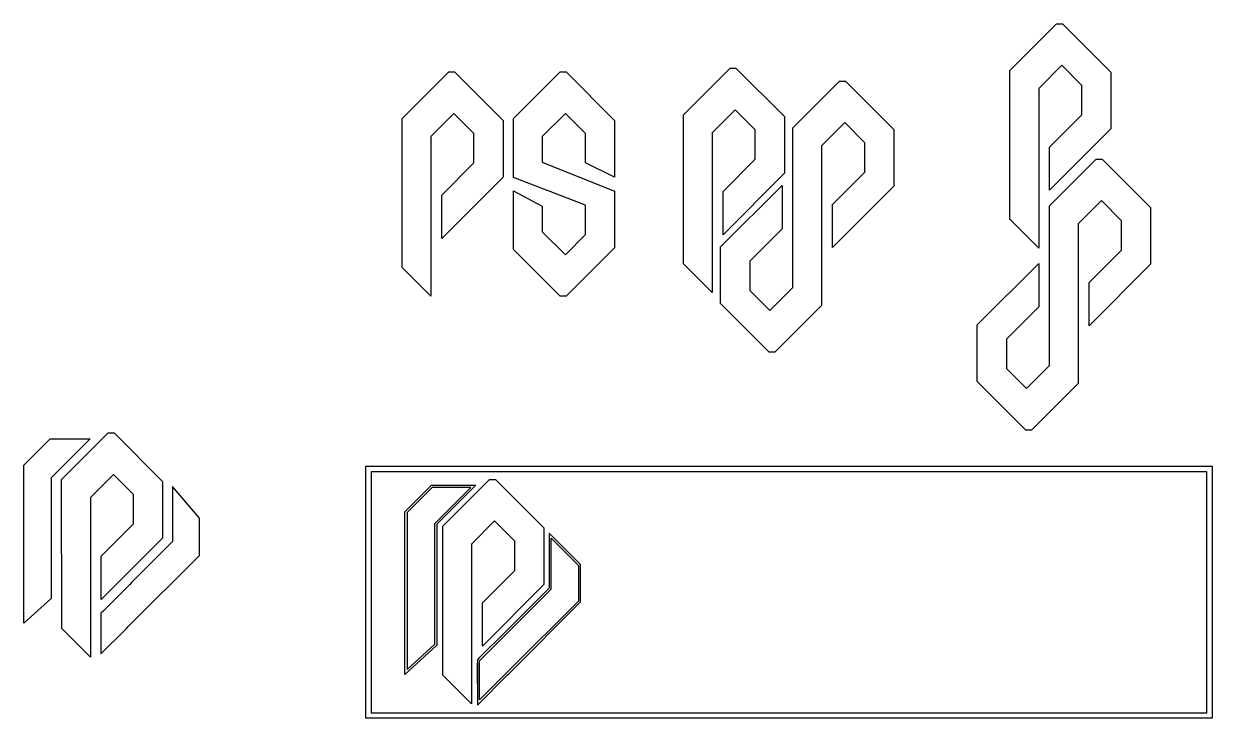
# Model space of a CAD drawing. Extents: x 60 to 466, y 112 to 349.
import ezdxf

# ---------------------------------------------------------------- set-up
doc = ezdxf.new("R2010")
doc.units = 0
for name, color, linetype in [('p', 7, 'CONTINUOUS'), ('sides', 7, 'CONTINUOUS'), ('source_file', 7, 'CONTINUOUS')]:
    doc.layers.add(name, color=color, linetype=linetype)

msp = doc.modelspace()

# ---------------------------------------------------------------- linework, layer by layer
at = {"layer": 'p', "color": 7}
msp.add_lwpolyline([(107.375608, 193.013187), (107.375608, 173.661915), (86.408967, 152.695627), (86.408967, 167.478074), (97.431156, 178.49991), (97.431156, 188.519151), (90.56857, 195.390557), (82.69457, 187.516204), (82.69457, 132.963708), (81.664106, 133.994877), (80.874942, 134.783689), (73.139937, 142.518694), (72.889112, 142.741649), (72.870415, 193.625962), (88.813853, 209.569401), (90.819395, 209.569401)], close=True, dxfattribs=at)
at = {"layer": 'sides', "color": 7}
for points in [[(59.941249, 144.604669), (59.941249, 198.539098), (68.974477, 207.572326), (82.60581, 207.572326), (69.284921, 194.25179), (69.284921, 153.028297), (69.163918, 152.916819)], [(110.741637, 191.280949), (110.741637, 172.450731), (96.896523, 158.605969), (96.162744, 157.863371), (87.035325, 148.7356), (86.292727, 147.991944), (86.292727, 146.980177), (86.301538, 146.980177), (86.301538, 139.820904), (86.292727, 139.820904), (86.292727, 134.128835), (94.890982, 142.727087), (95.633932, 143.470744), (119.915625, 167.751731), (119.915625, 180.519112)]]:
    msp.add_lwpolyline(points, close=True, dxfattribs=at)
at = {"layer": 'source_file', "color": 7}
for points in [[(431.267189, 332.742503), (431.267189, 313.391253), (410.300548, 292.424965), (410.300548, 307.207411), (421.322736, 318.229244), (421.322736, 328.248467), (414.46015, 335.119873), (406.586151, 327.24552), (406.586151, 272.693042), (405.555687, 273.724215), (404.766523, 274.513026), (397.031518, 282.248031), (396.780693, 282.470983), (396.761995, 333.355278), (412.705434, 349.298717), (414.710975, 349.298717)], [(319.735622, 317.577702), (319.735622, 298.226441), (298.768981, 277.260152), (298.768981, 292.042599), (309.79117, 303.064432), (309.79117, 313.083666), (302.928584, 319.955071), (295.054584, 312.080719), (295.054584, 257.52823), (294.02412, 258.559403), (293.234956, 259.348214), (285.499951, 267.083219), (285.249126, 267.306171), (285.230429, 318.190477), (301.173867, 334.133915), (303.179409, 334.133915)], [(223.646278, 316.285495), (223.646278, 296.934244), (202.679637, 275.967956), (202.679637, 290.750403), (213.701826, 301.772235), (213.701826, 311.791459), (206.83924, 318.662864), (198.96524, 310.788511), (198.96524, 256.236033), (197.934776, 257.267206), (197.145612, 258.056017), (189.410607, 265.791023), (189.159782, 266.013975), (189.141085, 316.89827), (205.084523, 332.841708), (207.090065, 332.841708)], [(261.732036, 292.143476), (261.732036, 272.792247), (245.175822, 256.236033), (243.170281, 256.236033), (227.226842, 272.179472), (227.245539, 292.258475), (237.050997, 287.016454), (237.050997, 278.28923), (244.924997, 270.414877), (251.787583, 277.286283), (251.787583, 287.305485), (227.245539, 296.81926), (227.226842, 316.89827), (243.170281, 332.841708), (245.175822, 332.841708), (261.732036, 316.285495), (261.732036, 296.934255), (251.787583, 301.772245), (251.787583, 311.791459), (244.924997, 318.662864), (237.050997, 310.788511), (237.050997, 302.06128)], [(322.652558, 262.896442), (322.633861, 313.780755), (338.5773, 329.724193), (340.582841, 329.724193), (357.139055, 313.16798), (357.139055, 293.816708), (336.172414, 272.85042), (336.172414, 287.632867), (347.194602, 298.654702), (347.194602, 308.673944), (340.332016, 315.545349), (332.458016, 307.670997), (332.458016, 253.118501), (316.514578, 237.175062), (314.509036, 237.175062), (297.952823, 253.731276), (297.952823, 273.082548), (318.919464, 294.048836), (318.919464, 279.266389), (307.897275, 268.244553), (307.897275, 258.225312), (314.759861, 251.353906), (322.633861, 259.228259)], [(410.319245, 236.248985), (410.300548, 287.133298), (426.243986, 303.076736), (428.249528, 303.076736), (444.805741, 286.520523), (444.805741, 267.169251), (423.8391, 246.202963), (423.8391, 260.98541), (434.861289, 272.007246), (434.861289, 282.026487), (427.998703, 288.897892), (420.124703, 281.02354), (420.124703, 226.471044), (404.181265, 210.527605), (402.175723, 210.527605), (385.61951, 227.083819), (385.61951, 246.435091), (406.586151, 267.401379), (406.586151, 252.618932), (395.563962, 241.597096), (395.563962, 231.577855), (402.426548, 224.70645), (410.300548, 232.580802)], [(465.86033, 112.153697), (176.771648, 112.153697), (176.771648, 198.19937), (465.86033, 198.19937)], [(178.628671, 114.010719), (464.003308, 114.010719), (464.003308, 196.342701), (178.628671, 196.342701)], [(190.128379, 127.138392), (190.128379, 182.660321), (199.161607, 191.693548), (214.38044, 191.693548), (201.059551, 178.373012), (201.059551, 137.149519), (200.938548, 137.038041)], [(190.873093, 182.351993), (190.873093, 128.830667), (200.314132, 137.476897), (200.314132, 178.682399), (212.581626, 190.949187), (199.469934, 190.949187)], [(237.562737, 177.13441), (237.562737, 157.783138), (216.596096, 136.81685), (216.596096, 151.599296), (227.618284, 162.621132), (227.618284, 172.640374), (220.755698, 179.511779), (212.881699, 171.637427), (212.881699, 117.084931), (211.851235, 118.1161), (211.062071, 118.904911), (203.327065, 126.639917), (203.07624, 126.862872), (203.057543, 177.747185), (219.000982, 193.690623), (221.006523, 193.690623)], [(239.341266, 175.402165), (239.341266, 156.571946), (225.49615, 142.727183), (224.762372, 141.984585), (215.634953, 132.856813), (214.892355, 132.113158), (214.892355, 131.101391), (214.901175, 131.101391), (214.901175, 123.942119), (214.892355, 123.942119), (214.892355, 116.66255), (225.078108, 126.848302), (225.821058, 127.591958), (250.102752, 151.872946), (250.102752, 164.640326)], [(249.360155, 152.17951), (225.821058, 128.641119), (225.078108, 127.897463), (215.634953, 118.454308), (215.634953, 131.807652), (225.811886, 141.984585), (226.554836, 142.727183), (240.08351, 156.255504), (240.08351, 173.610407), (249.360155, 164.334115)], [(214.892109, 123.942119), (214.900928, 123.942119), (214.900928, 131.101391), (214.892109, 131.101391)]]:
    msp.add_lwpolyline(points, close=True, dxfattribs=at)

doc.saveas('drawing.dxf')
